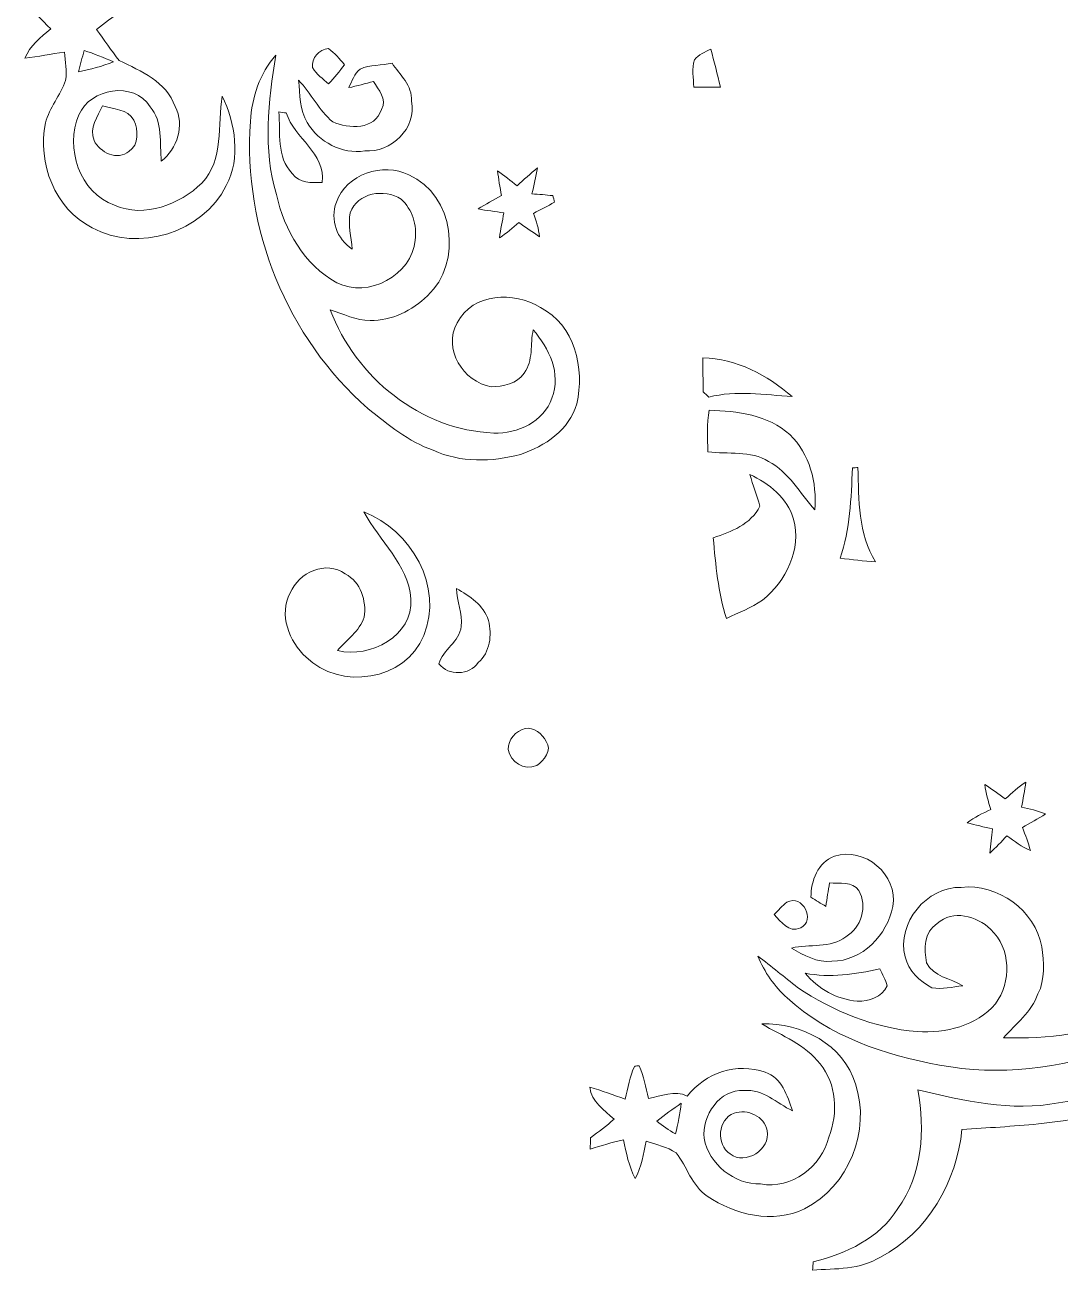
# Model space of a CAD drawing. Header units: centimetres. Extents: x -16.2 to 16.2, y -15.2 to 15.2.
# Drawn here: x -16.22 to -2.94, y -15.23 to 0.75 of the extents above; entities that cross this region are included whole.
import ezdxf

# ---------------------------------------------------------------- set-up
doc = ezdxf.new("R2010")
doc.units = ezdxf.units.CM
doc.header["$MEASUREMENT"] = 0
doc.layers.add('Layer 1', color=7, linetype='Continuous')

msp = doc.modelspace()

# ---------------------------------------------------------------- linework, layer by layer
at = {"layer": 'Layer 1', "lineweight": 9}
for points, knots in [([(-15.61324, 1.3923), (-15.49012, 1.26213), (-15.46296, 1.08115), (-15.42804, 0.91288), (-15.42804, 0.91288), (-15.2961, 0.96403), (-15.1631, 1.01165), (-15.02552, 1.04552), (-15.02552, 1.04552), (-15.0167, 1.01624), (-14.99835, 0.95733), (-14.98918, 0.92805), (-14.98918, 0.92805), (-15.09219, 0.84726), (-15.19732, 0.76894), (-15.29998, 0.68745), (-15.29998, 0.68745), (-15.2012, 0.55692), (-15.1123, 0.41758), (-15.00894, 0.29093), (-15.00894, 0.29093), (-14.7313, 0.15299), (-14.40322, 0.02), (-14.2928, -0.29997), (-14.2928, -0.29997), (-14.16333, -0.54339), (-14.26634, -0.83867), (-14.46919, -1.00341), (-14.46919, -1.00341), (-14.49035, -0.77058), (-14.44837, -0.49471), (-14.61347, -0.30209), (-14.61347, -0.30209), (-14.82126, 0.02917), (-15.38464, -0.06326), (-15.5254, -0.40828), (-15.5254, -0.40828), (-15.71202, -0.82914), (-15.51482, -1.40805), (-15.06855, -1.5675), (-15.06855, -1.5675), (-14.68262, -1.73613), (-14.23247, -1.55622), (-13.94778, -1.28246), (-13.94778, -1.28246), (-13.66485, -0.98436), (-13.74811, -0.53563), (-13.68672, -0.16557), (-13.68672, -0.16557), (-13.52304, -0.5194), (-13.44437, -0.95685), (-13.63557, -1.31492), (-13.63557, -1.31492), (-13.93543, -1.91922), (-14.76587, -2.17781), (-15.35677, -1.85714), (-15.35677, -1.85714), (-15.83761, -1.61548), (-16.06057, -1.02211), (-15.95544, -0.51129), (-15.95544, -0.51129), (-15.90464, -0.31409), (-15.76635, -0.15534), (-15.69685, 0.03375), (-15.69685, 0.03375), (-15.67286, 0.1544), (-15.70461, 0.27788), (-15.71202, 0.39888), (-15.71202, 0.39888), (-15.88171, 0.37665), (-16.04928, 0.33926), (-16.21932, 0.3188), (-16.21932, 0.3188), (-16.15617, 0.48072), (-16.01576, 0.58762), (-15.88876, 0.69733), (-15.88876, 0.69733), (-16.00306, 0.81621), (-16.129, 0.92628), (-16.21438, 1.0688), (-16.21438, 1.0688), (-16.04222, 1.05575), (-15.87959, 0.99507), (-15.71908, 0.93581), (-15.71908, 0.93581), (-15.68733, 1.08891), (-15.65558, 1.24202), (-15.61324, 1.3923), (-15.61324, 1.3923), (-15.61324, 1.3923), (-15.61324, 1.3923), (-15.61324, 1.3923)], [0, 0, 0, 0, 0.04166667, 0.04166667, 0.04166667, 0.04166667, 0.08333333, 0.08333333, 0.08333333, 0.08333333, 0.125, 0.125, 0.125, 0.125, 0.16666667, 0.16666667, 0.16666667, 0.16666667, 0.20833333, 0.20833333, 0.20833333, 0.20833333, 0.25, 0.25, 0.25, 0.25, 0.29166667, 0.29166667, 0.29166667, 0.29166667, 0.33333333, 0.33333333, 0.33333333, 0.33333333, 0.375, 0.375, 0.375, 0.375, 0.41666667, 0.41666667, 0.41666667, 0.41666667, 0.45833333, 0.45833333, 0.45833333, 0.45833333, 0.5, 0.5, 0.5, 0.5, 0.54166667, 0.54166667, 0.54166667, 0.54166667, 0.58333333, 0.58333333, 0.58333333, 0.58333333, 0.625, 0.625, 0.625, 0.625, 0.66666667, 0.66666667, 0.66666667, 0.66666667, 0.70833333, 0.70833333, 0.70833333, 0.70833333, 0.75, 0.75, 0.75, 0.75, 0.79166667, 0.79166667, 0.79166667, 0.79166667, 0.83333333, 0.83333333, 0.83333333, 0.83333333, 0.875, 0.875, 0.875, 0.875, 0.91666667, 0.91666667, 0.91666667, 0.91666667, 1, 1, 1, 1]), ([(-15.45802, 0.42005), (-15.48413, 0.32832), (-15.50917, 0.23625), (-15.53352, 0.14417), (-15.53352, 0.14417), (-15.38041, 0.17522), (-15.22942, 0.21649), (-15.08408, 0.27329), (-15.08408, 0.27329), (-15.20579, 0.32938), (-15.33137, 0.37701), (-15.45802, 0.42005)], [0, 0, 0, 0, 0.25, 0.25, 0.25, 0.25, 0.5, 0.5, 0.5, 0.5, 1, 1, 1, 1]), ([(-13.32619, -0.49083), (-13.30361, -0.18497), (-13.21012, 0.12759), (-12.99845, 0.3569), (-12.99845, 0.3569), (-13.09723, -0.23189), (-13.16708, -0.84854), (-12.99246, -1.43027), (-12.99246, -1.43027), (-12.89015, -1.88536), (-12.63615, -2.33515), (-12.21529, -2.56163), (-12.21529, -2.56163), (-11.81489, -2.76836), (-11.25044, -2.46391), (-11.21269, -2.01412), (-11.21269, -2.01412), (-11.18412, -1.82503), (-11.25009, -1.61866), (-11.39155, -1.48954), (-11.39155, -1.48954), (-11.60886, -1.34984), (-11.95247, -1.40382), (-12.04631, -1.66417), (-12.04631, -1.66417), (-12.07065, -1.81903), (-12.03643, -1.97496), (-12.0195, -2.12913), (-12.0195, -2.12913), (-12.21882, -2.00142), (-12.30701, -1.75236), (-12.2227, -1.5287), (-12.2227, -1.5287), (-12.09464, -1.16957), (-11.62544, -1.0087), (-11.29207, -1.17804), (-11.29207, -1.17804), (-10.71175, -1.42992), (-10.59886, -2.30834), (-11.05359, -2.72991), (-11.05359, -2.72991), (-11.25044, -2.9197), (-11.51326, -3.05094), (-11.79125, -3.046), (-11.79125, -3.046), (-11.97152, -3.05023), (-12.13415, -2.95921), (-12.30278, -2.90912), (-12.30278, -2.90912), (-11.97364, -3.77554), (-11.14531, -4.45464), (-10.20234, -4.49097), (-10.20234, -4.49097), (-9.8986, -4.50403), (-9.55922, -4.34493), (-9.45904, -4.04189), (-9.45904, -4.04189), (-9.33345, -3.7258), (-9.49431, -3.40407), (-9.69681, -3.16559), (-9.69681, -3.16559), (-9.73914, -3.35115), (-9.69152, -3.55964), (-9.81428, -3.72121), (-9.81428, -3.72121), (-9.90389, -3.86303), (-10.08486, -3.89266), (-10.23726, -3.89654), (-10.23726, -3.89654), (-10.59392, -3.83728), (-10.86168, -3.40759), (-10.67259, -3.07563), (-10.67259, -3.07563), (-10.46833, -2.68687), (-9.94375, -2.67099), (-9.60544, -2.87984), (-9.60544, -2.87984), (-9.16059, -3.09927), (-9.03464, -3.66794), (-9.13836, -4.11457), (-9.13836, -4.11457), (-9.23255, -4.4504), (-9.54829, -4.66031), (-9.86226, -4.76615), (-9.86226, -4.76615), (-10.22668, -4.86351), (-10.63132, -4.87338), (-10.97951, -4.71252), (-10.97951, -4.71252), (-11.29736, -4.60211), (-11.56053, -4.38268), (-11.81947, -4.17594), (-11.81947, -4.17594), (-12.85346, -3.27142), (-13.42496, -1.85925), (-13.32619, -0.49083)], [0, 0, 0, 0, 0.04, 0.04, 0.04, 0.04, 0.08, 0.08, 0.08, 0.08, 0.12, 0.12, 0.12, 0.12, 0.16, 0.16, 0.16, 0.16, 0.2, 0.2, 0.2, 0.2, 0.24, 0.24, 0.24, 0.24, 0.28, 0.28, 0.28, 0.28, 0.32, 0.32, 0.32, 0.32, 0.36, 0.36, 0.36, 0.36, 0.4, 0.4, 0.4, 0.4, 0.44, 0.44, 0.44, 0.44, 0.48, 0.48, 0.48, 0.48, 0.52, 0.52, 0.52, 0.52, 0.56, 0.56, 0.56, 0.56, 0.6, 0.6, 0.6, 0.6, 0.64, 0.64, 0.64, 0.64, 0.68, 0.68, 0.68, 0.68, 0.72, 0.72, 0.72, 0.72, 0.76, 0.76, 0.76, 0.76, 0.8, 0.8, 0.8, 0.8, 0.84, 0.84, 0.84, 0.84, 0.88, 0.88, 0.88, 0.88, 0.92, 0.92, 0.92, 0.92, 1, 1, 1, 1]), ([(-12.52855, 0.19921), (-12.54937, 0.32268), (-12.44389, 0.43345), (-12.32394, 0.44262), (-12.32394, 0.44262), (-12.24245, 0.38794), (-12.18177, 0.30927), (-12.11827, 0.23554), (-12.11827, 0.23554), (-12.18389, 0.15193), (-12.25127, 0.06974), (-12.32183, -0.00999), (-12.32183, -0.00999), (-12.3952, 0.05492), (-12.47952, 0.11242), (-12.52855, 0.19921)], [0, 0, 0, 0, 0.2, 0.2, 0.2, 0.2, 0.4, 0.4, 0.4, 0.4, 0.6, 0.6, 0.6, 0.6, 1, 1, 1, 1]), ([(-7.626, 0.29834), (-7.67186, 0.18862), (-7.63447, 0.06339), (-7.63835, -0.05303), (-7.63835, -0.05303), (-7.5237, -0.05409), (-7.41151, -0.04915), (-7.2958, -0.05021), (-7.2958, -0.05021), (-7.33567, 0.11313), (-7.37412, 0.27646), (-7.41892, 0.43804), (-7.41892, 0.43804), (-7.48983, 0.39606), (-7.57697, 0.36819), (-7.626, 0.29834), (-7.626, 0.29834), (-7.626, 0.29834), (-7.626, 0.29834), (-7.626, 0.29834)], [0, 0, 0, 0, 0.16666667, 0.16666667, 0.16666667, 0.16666667, 0.33333333, 0.33333333, 0.33333333, 0.33333333, 0.5, 0.5, 0.5, 0.5, 0.66666667, 0.66666667, 0.66666667, 0.66666667, 1, 1, 1, 1]), ([(-11.9186, 0.17945), (-11.79231, 0.24189), (-11.64132, 0.22214), (-11.50762, 0.25636), (-11.50762, 0.25636), (-11.40602, 0.10643), (-11.24585, -0.02939), (-11.26102, -0.23083), (-11.26102, -0.23083), (-11.18659, -0.57832), (-11.52243, -0.89758), (-11.85934, -0.86971), (-11.85934, -0.86971), (-12.15214, -0.91769), (-12.44671, -0.75365), (-12.59699, -0.50705), (-12.59699, -0.50705), (-12.69542, -0.34337), (-12.69189, -0.14652), (-12.70706, 0.03728), (-12.70706, 0.03728), (-12.54584, -0.12852), (-12.45024, -0.34901), (-12.27032, -0.49753), (-12.27032, -0.49753), (-12.06359, -0.58678), (-11.72352, -0.60336), (-11.6459, -0.33702), (-11.6459, -0.33702), (-11.56194, -0.20825), (-11.68577, -0.08478), (-11.74645, 0.02176), (-11.74645, 0.02176), (-11.85157, -0.00823), (-11.95705, -0.03645), (-12.06395, -0.05797), (-12.06395, -0.05797), (-12.02338, 0.02458), (-11.9941, 0.12089), (-11.9186, 0.17945)], [0, 0, 0, 0, 0.09090909, 0.09090909, 0.09090909, 0.09090909, 0.18181818, 0.18181818, 0.18181818, 0.18181818, 0.27272727, 0.27272727, 0.27272727, 0.27272727, 0.36363636, 0.36363636, 0.36363636, 0.36363636, 0.45454545, 0.45454545, 0.45454545, 0.45454545, 0.54545455, 0.54545455, 0.54545455, 0.54545455, 0.63636364, 0.63636364, 0.63636364, 0.63636364, 0.72727273, 0.72727273, 0.72727273, 0.72727273, 0.81818182, 0.81818182, 0.81818182, 0.81818182, 1, 1, 1, 1]), ([(-15.22484, -0.28974), (-15.09501, -0.3349), (-14.89675, -0.33137), (-14.82055, -0.47425), (-14.82055, -0.47425), (-14.76517, -0.60195), (-14.75141, -0.79034), (-14.8844, -0.87535), (-14.8844, -0.87535), (-15.02975, -1.00024), (-15.25941, -0.89123), (-15.33137, -0.73565), (-15.33137, -0.73565), (-15.40017, -0.57302), (-15.28234, -0.43015), (-15.22484, -0.28974)], [0, 0, 0, 0, 0.2, 0.2, 0.2, 0.2, 0.4, 0.4, 0.4, 0.4, 0.6, 0.6, 0.6, 0.6, 1, 1, 1, 1]), ([(-12.95965, -0.36735), (-12.93601, -0.37124), (-12.88909, -0.379), (-12.86546, -0.38288), (-12.86546, -0.38288), (-12.76104, -0.7092), (-12.36099, -0.89899), (-12.40332, -1.27329), (-12.40332, -1.27329), (-12.53984, -1.28034), (-12.7, -1.28705), (-12.7889, -1.15828), (-12.7889, -1.15828), (-12.99316, -0.94873), (-12.94166, -0.63476), (-12.95965, -0.36735)], [0, 0, 0, 0, 0.2, 0.2, 0.2, 0.2, 0.4, 0.4, 0.4, 0.4, 0.6, 0.6, 0.6, 0.6, 1, 1, 1, 1]), ([(-9.90424, -1.31668), (-9.81852, -1.23907), (-9.73279, -1.16216), (-9.64319, -1.08914), (-9.64319, -1.08914), (-9.66329, -1.19991), (-9.68905, -1.30998), (-9.71304, -1.4204), (-9.71304, -1.4204), (-9.62378, -1.4271), (-9.53453, -1.43486), (-9.44492, -1.44333), (-9.44492, -1.44333), (-9.43928, -1.46485), (-9.42834, -1.50753), (-9.4227, -1.52905), (-9.4227, -1.52905), (-9.51266, -1.57632), (-9.60262, -1.62395), (-9.69222, -1.67193), (-9.69222, -1.67193), (-9.65659, -1.76929), (-9.62802, -1.86913), (-9.61461, -1.97249), (-9.61461, -1.97249), (-9.70563, -1.91323), (-9.79453, -1.85079), (-9.88307, -1.7887), (-9.88307, -1.7887), (-9.96069, -1.85925), (-10.04112, -1.92769), (-10.12931, -1.98484), (-10.12931, -1.98484), (-10.11555, -1.87724), (-10.09439, -1.77106), (-10.07287, -1.66487), (-10.07287, -1.66487), (-10.18435, -1.64759), (-10.29477, -1.63453), (-10.40519, -1.61513), (-10.40519, -1.61513), (-10.30782, -1.5541), (-10.20728, -1.49765), (-10.10568, -1.44368), (-10.10568, -1.44368), (-10.12332, -1.3382), (-10.14201, -1.22813), (-10.15577, -1.12371), (-10.15577, -1.12371), (-10.06934, -1.18474), (-9.9882, -1.25212), (-9.90424, -1.31668)], [0, 0, 0, 0, 0.07142857, 0.07142857, 0.07142857, 0.07142857, 0.14285714, 0.14285714, 0.14285714, 0.14285714, 0.21428571, 0.21428571, 0.21428571, 0.21428571, 0.28571429, 0.28571429, 0.28571429, 0.28571429, 0.35714286, 0.35714286, 0.35714286, 0.35714286, 0.42857143, 0.42857143, 0.42857143, 0.42857143, 0.5, 0.5, 0.5, 0.5, 0.57142857, 0.57142857, 0.57142857, 0.57142857, 0.64285714, 0.64285714, 0.64285714, 0.64285714, 0.71428571, 0.71428571, 0.71428571, 0.71428571, 0.78571429, 0.78571429, 0.78571429, 0.78571429, 0.85714286, 0.85714286, 0.85714286, 0.85714286, 1, 1, 1, 1]), ([(-7.52158, -3.52754), (-7.51982, -3.67182), (-7.51805, -3.81682), (-7.51594, -3.96181), (-7.51594, -3.96181), (-7.49195, -3.98438), (-7.46796, -4.00768), (-7.44362, -4.03095), (-7.44362, -4.03095), (-7.09366, -3.93817), (-6.72889, -4.00167), (-6.37329, -4.0239), (-6.37329, -4.0239), (-6.69361, -3.74944), (-7.09049, -3.53142), (-7.52158, -3.52754), (-7.52158, -3.52754), (-7.52158, -3.52754), (-7.52158, -3.52754), (-7.52158, -3.52754)], [0, 0, 0, 0, 0.16666667, 0.16666667, 0.16666667, 0.16666667, 0.33333333, 0.33333333, 0.33333333, 0.33333333, 0.5, 0.5, 0.5, 0.5, 0.66666667, 0.66666667, 0.66666667, 0.66666667, 1, 1, 1, 1]), ([(-7.43832, -4.19711), (-7.47078, -4.37421), (-7.4602, -4.55412), (-7.4549, -4.73298), (-7.4549, -4.73298), (-7.19844, -4.7658), (-6.9081, -4.71181), (-6.67668, -4.85434), (-6.67668, -4.85434), (-6.41844, -4.99827), (-6.27239, -5.2611), (-6.08366, -5.47735), (-6.08366, -5.47735), (-6.05579, -5.12844), (-6.14751, -4.76014), (-6.40504, -4.51144), (-6.40504, -4.51144), (-6.68126, -4.25602), (-7.07955, -4.21087), (-7.43832, -4.19711), (-7.43832, -4.19711), (-7.43832, -4.19711), (-7.43832, -4.19711), (-7.43832, -4.19711)], [0, 0, 0, 0, 0.14285714, 0.14285714, 0.14285714, 0.14285714, 0.28571429, 0.28571429, 0.28571429, 0.28571429, 0.42857143, 0.42857143, 0.42857143, 0.42857143, 0.57142857, 0.57142857, 0.57142857, 0.57142857, 0.71428571, 0.71428571, 0.71428571, 0.71428571, 1, 1, 1, 1]), ([(-5.60212, -4.93688), (-5.61729, -5.32742), (-5.62928, -5.72535), (-5.7584, -6.09894), (-5.7584, -6.09894), (-5.60741, -6.11694), (-5.45607, -6.13211), (-5.30402, -6.1441), (-5.30402, -6.1441), (-5.53015, -5.78215), (-5.51921, -5.34682), (-5.53015, -4.93512), (-5.53015, -4.93512), (-5.54814, -4.93547), (-5.58412, -4.93618), (-5.60212, -4.93688), (-5.60212, -4.93688), (-5.60212, -4.93688), (-5.60212, -4.93688), (-5.60212, -4.93688)], [0, 0, 0, 0, 0.16666667, 0.16666667, 0.16666667, 0.16666667, 0.33333333, 0.33333333, 0.33333333, 0.33333333, 0.5, 0.5, 0.5, 0.5, 0.66666667, 0.66666667, 0.66666667, 0.66666667, 1, 1, 1, 1]), ([(-6.91762, -5.0219), (-6.87705, -5.15843), (-6.83014, -5.29179), (-6.78745, -5.42796), (-6.78745, -5.42796), (-6.9081, -5.66609), (-7.15187, -5.75816), (-7.38752, -5.83471), (-7.38752, -5.83471), (-7.35719, -6.18291), (-7.32402, -6.53463), (-7.21854, -6.87012), (-7.21854, -6.87012), (-7.0612, -6.79921), (-6.90069, -6.73218), (-6.75711, -6.63517), (-6.75711, -6.63517), (-6.45196, -6.3981), (-6.25017, -5.98147), (-6.35777, -5.59447), (-6.35777, -5.59447), (-6.43326, -5.32389), (-6.67385, -5.13797), (-6.91762, -5.0219), (-6.91762, -5.0219), (-6.91762, -5.0219), (-6.91762, -5.0219), (-6.91762, -5.0219)], [0, 0, 0, 0, 0.125, 0.125, 0.125, 0.125, 0.25, 0.25, 0.25, 0.25, 0.375, 0.375, 0.375, 0.375, 0.5, 0.5, 0.5, 0.5, 0.625, 0.625, 0.625, 0.625, 0.75, 0.75, 0.75, 0.75, 1, 1, 1, 1]), ([(-11.86851, -5.50416), (-11.26702, -5.731), (-10.84157, -6.4676), (-11.10157, -7.08884), (-11.10157, -7.08884), (-11.33299, -7.67763), (-12.18283, -7.79545), (-12.61216, -7.36718), (-12.61216, -7.36718), (-12.82947, -7.17033), (-12.966, -6.8172), (-12.8143, -6.54345), (-12.8143, -6.54345), (-12.71165, -6.28168), (-12.3504, -6.11799), (-12.1084, -6.29932), (-12.1084, -6.29932), (-11.90943, -6.40092), (-11.8357, -6.64716), (-11.86533, -6.85636), (-11.86533, -6.85636), (-11.92707, -7.03628), (-12.09111, -7.14317), (-12.20788, -7.28357), (-12.20788, -7.28357), (-11.78702, -7.38447), (-11.23527, -7.09589), (-11.26667, -6.61859), (-11.26667, -6.61859), (-11.3023, -6.17056), (-11.67236, -5.87916), (-11.86851, -5.50416)], [0, 0, 0, 0, 0.11111111, 0.11111111, 0.11111111, 0.11111111, 0.22222222, 0.22222222, 0.22222222, 0.22222222, 0.33333333, 0.33333333, 0.33333333, 0.33333333, 0.44444444, 0.44444444, 0.44444444, 0.44444444, 0.55555556, 0.55555556, 0.55555556, 0.55555556, 0.66666667, 0.66666667, 0.66666667, 0.66666667, 0.77777778, 0.77777778, 0.77777778, 0.77777778, 1, 1, 1, 1]), ([(-10.68282, -6.4863), (-10.51525, -6.58613), (-10.33181, -6.69584), (-10.27148, -6.89728), (-10.27148, -6.89728), (-10.22315, -7.08284), (-10.25173, -7.30439), (-10.40236, -7.43774), (-10.40236, -7.43774), (-10.51737, -7.60072), (-10.78407, -7.61342), (-10.90613, -7.45291), (-10.90613, -7.45291), (-10.85886, -7.26981), (-10.6426, -7.16998), (-10.62038, -6.97313), (-10.62038, -6.97313), (-10.60697, -6.80909), (-10.6733, -6.64857), (-10.68282, -6.4863)], [0, 0, 0, 0, 0.16666667, 0.16666667, 0.16666667, 0.16666667, 0.33333333, 0.33333333, 0.33333333, 0.33333333, 0.5, 0.5, 0.5, 0.5, 0.66666667, 0.66666667, 0.66666667, 0.66666667, 1, 1, 1, 1]), ([(-9.80264, -8.2844), (-9.68728, -8.2583), (-9.58357, -8.35602), (-9.52924, -8.44844), (-9.52924, -8.44844), (-9.45374, -8.56274), (-9.55464, -8.69645), (-9.65236, -8.75783), (-9.65236, -8.75783), (-9.81675, -8.83296), (-9.99102, -8.71197), (-10.0203, -8.55216), (-10.0203, -8.55216), (-10.0203, -8.42657), (-9.92188, -8.31474), (-9.80264, -8.2844)], [0, 0, 0, 0, 0.2, 0.2, 0.2, 0.2, 0.4, 0.4, 0.4, 0.4, 0.6, 0.6, 0.6, 0.6, 1, 1, 1, 1]), ([(-3.63997, -9.18751), (-3.55636, -9.10955), (-3.47063, -9.0337), (-3.37503, -8.97091), (-3.37503, -8.97091), (-3.38985, -9.07851), (-3.41172, -9.18539), (-3.43218, -9.29264), (-3.43218, -9.29264), (-3.32811, -9.31593), (-3.22334, -9.3378), (-3.1242, -9.37907), (-3.1242, -9.37907), (-3.22016, -9.44222), (-3.31964, -9.49972), (-3.42124, -9.55298), (-3.42124, -9.55298), (-3.38173, -9.65071), (-3.34575, -9.74949), (-3.31612, -9.85109), (-3.31612, -9.85109), (-3.42618, -9.80204), (-3.52425, -9.73291), (-3.61845, -9.65918), (-3.61845, -9.65918), (-3.689, -9.73607), (-3.76097, -9.81123), (-3.83752, -9.88213), (-3.83752, -9.88213), (-3.82941, -9.77417), (-3.81494, -9.67751), (-3.80295, -9.5731), (-3.80295, -9.5731), (-3.91337, -9.54594), (-4.02202, -9.5237), (-4.13033, -9.49267), (-4.13033, -9.49267), (-4.03543, -9.42493), (-3.93101, -9.37237), (-3.82553, -9.32263), (-3.82553, -9.32263), (-3.85904, -9.21821), (-3.88903, -9.11201), (-3.90243, -9.00301), (-3.90243, -9.00301), (-3.81353, -9.06193), (-3.72675, -9.12437), (-3.63997, -9.18751)], [0, 0, 0, 0, 0.07692308, 0.07692308, 0.07692308, 0.07692308, 0.15384615, 0.15384615, 0.15384615, 0.15384615, 0.23076923, 0.23076923, 0.23076923, 0.23076923, 0.30769231, 0.30769231, 0.30769231, 0.30769231, 0.38461538, 0.38461538, 0.38461538, 0.38461538, 0.46153846, 0.46153846, 0.46153846, 0.46153846, 0.53846154, 0.53846154, 0.53846154, 0.53846154, 0.61538462, 0.61538462, 0.61538462, 0.61538462, 0.69230769, 0.69230769, 0.69230769, 0.69230769, 0.76923077, 0.76923077, 0.76923077, 0.76923077, 0.84615385, 0.84615385, 0.84615385, 0.84615385, 1, 1, 1, 1]), ([(-2.68605, -10.2148), (-2.4945, -9.84262), (-2.04717, -9.60979), (-1.63478, -9.72515), (-1.63478, -9.72515), (-1.28941, -9.79923), (-0.95356, -10.03736), (-0.85267, -10.38943), (-0.85267, -10.38943), (-0.75812, -10.79936), (-0.84138, -11.25373), (-1.10561, -11.58534), (-1.10561, -11.58534), (-1.38007, -11.95823), (-1.77589, -12.22705), (-2.20628, -12.38827), (-2.20628, -12.38827), (-2.93088, -12.64721), (-3.72252, -12.7481), (-4.48275, -12.60381), (-4.48275, -12.60381), (-5.1869, -12.47329), (-5.90268, -12.23587), (-6.4382, -11.74127), (-6.4382, -11.74127), (-6.60365, -11.59593), (-6.72995, -11.4086), (-6.81426, -11.20646), (-6.81426, -11.20646), (-6.63858, -11.3317), (-6.47771, -11.47634), (-6.3052, -11.60651), (-6.3052, -11.60651), (-5.84906, -11.91484), (-5.3213, -12.12792), (-4.76956, -12.17378), (-4.76956, -12.17378), (-4.40514, -12.19353), (-4.01285, -12.10604), (-3.76591, -11.81677), (-3.76591, -11.81677), (-3.55953, -11.53772), (-3.56447, -11.10451), (-3.82835, -10.86039), (-3.82835, -10.86039), (-4.00439, -10.6907), (-4.31554, -10.60039), (-4.51344, -10.78807), (-4.51344, -10.78807), (-4.69019, -10.89425), (-4.67995, -11.11368), (-4.65209, -11.29219), (-4.65209, -11.29219), (-4.56072, -11.46716), (-4.34411, -11.49151), (-4.18677, -11.58429), (-4.18677, -11.58429), (-4.318, -11.59804), (-4.451, -11.6372), (-4.58188, -11.6111), (-4.58188, -11.6111), (-4.73605, -11.52678), (-4.88739, -11.39343), (-4.92443, -11.21387), (-4.92443, -11.21387), (-5.03697, -10.78136), (-4.64715, -10.30935), (-4.20441, -10.3224), (-4.20441, -10.3224), (-3.7398, -10.26807), (-3.25367, -10.62226), (-3.17148, -11.08369), (-3.17148, -11.08369), (-3.14502, -11.28407), (-3.12562, -11.50385), (-3.22087, -11.69083), (-3.22087, -11.69083), (-3.30694, -11.9226), (-3.5052, -12.07429), (-3.6629, -12.25421), (-3.6629, -12.25421), (-3.10163, -12.26585), (-2.49979, -12.21893), (-2.01684, -11.9039), (-2.01684, -11.9039), (-1.67676, -11.66437), (-1.31904, -11.39273), (-1.17229, -10.98703), (-1.17229, -10.98703), (-1.08268, -10.69246), (-1.13595, -10.2783), (-1.45133, -10.14001), (-1.45133, -10.14001), (-1.65524, -10.00666), (-1.91135, -10.04406), (-2.13502, -10.10121), (-2.13502, -10.10121), (-1.92229, -10.2081), (-1.6436, -10.3478), (-1.69792, -10.63884), (-1.69792, -10.63884), (-1.68593, -11.02796), (-2.20204, -11.24985), (-2.51037, -11.0583), (-2.51037, -11.0583), (-2.80071, -10.89884), (-2.87303, -10.47868), (-2.68605, -10.2148)], [0, 0, 0, 0, 0.03571429, 0.03571429, 0.03571429, 0.03571429, 0.07142857, 0.07142857, 0.07142857, 0.07142857, 0.10714286, 0.10714286, 0.10714286, 0.10714286, 0.14285714, 0.14285714, 0.14285714, 0.14285714, 0.17857143, 0.17857143, 0.17857143, 0.17857143, 0.21428571, 0.21428571, 0.21428571, 0.21428571, 0.25, 0.25, 0.25, 0.25, 0.28571429, 0.28571429, 0.28571429, 0.28571429, 0.32142857, 0.32142857, 0.32142857, 0.32142857, 0.35714286, 0.35714286, 0.35714286, 0.35714286, 0.39285714, 0.39285714, 0.39285714, 0.39285714, 0.42857143, 0.42857143, 0.42857143, 0.42857143, 0.46428571, 0.46428571, 0.46428571, 0.46428571, 0.5, 0.5, 0.5, 0.5, 0.53571429, 0.53571429, 0.53571429, 0.53571429, 0.57142857, 0.57142857, 0.57142857, 0.57142857, 0.60714286, 0.60714286, 0.60714286, 0.60714286, 0.64285714, 0.64285714, 0.64285714, 0.64285714, 0.67857143, 0.67857143, 0.67857143, 0.67857143, 0.71428571, 0.71428571, 0.71428571, 0.71428571, 0.75, 0.75, 0.75, 0.75, 0.78571429, 0.78571429, 0.78571429, 0.78571429, 0.82142857, 0.82142857, 0.82142857, 0.82142857, 0.85714286, 0.85714286, 0.85714286, 0.85714286, 0.89285714, 0.89285714, 0.89285714, 0.89285714, 0.92857143, 0.92857143, 0.92857143, 0.92857143, 1, 1, 1, 1]), ([(-5.83354, -9.92305), (-5.44795, -9.79253), (-5.01298, -10.16153), (-5.08353, -10.56688), (-5.08353, -10.56688), (-5.15091, -10.932), (-5.47723, -11.27031), (-5.86423, -11.27067), (-5.86423, -11.27067), (-6.05508, -11.28866), (-6.22618, -11.19799), (-6.38105, -11.10098), (-6.38105, -11.10098), (-6.15351, -11.0456), (-5.88328, -11.10768), (-5.68537, -10.95634), (-5.68537, -10.95634), (-5.49134, -10.84663), (-5.40244, -10.55806), (-5.52027, -10.36438), (-5.52027, -10.36438), (-5.60106, -10.23879), (-5.76827, -10.28007), (-5.89598, -10.2656), (-5.89598, -10.2656), (-5.91115, -10.3665), (-5.92738, -10.46457), (-5.94184, -10.56758), (-5.94184, -10.56758), (-6.00569, -10.52807), (-6.0699, -10.48891), (-6.13375, -10.45011), (-6.13375, -10.45011), (-6.13446, -10.24197), (-6.04485, -9.99749), (-5.83354, -9.92305)], [0, 0, 0, 0, 0.1, 0.1, 0.1, 0.1, 0.2, 0.2, 0.2, 0.2, 0.3, 0.3, 0.3, 0.3, 0.4, 0.4, 0.4, 0.4, 0.5, 0.5, 0.5, 0.5, 0.6, 0.6, 0.6, 0.6, 0.7, 0.7, 0.7, 0.7, 0.8, 0.8, 0.8, 0.8, 1, 1, 1, 1]), ([(-6.44137, -10.51431), (-6.23888, -10.40424), (-6.06884, -10.74856), (-6.26428, -10.8424), (-6.26428, -10.8424), (-6.4262, -10.91189), (-6.51264, -10.76231), (-6.60577, -10.672), (-6.60577, -10.672), (-6.5532, -10.61697), (-6.50417, -10.5577), (-6.44137, -10.51431)], [0, 0, 0, 0, 0.25, 0.25, 0.25, 0.25, 0.5, 0.5, 0.5, 0.5, 1, 1, 1, 1]), ([(0.35383, -11.91484), (0.86218, -11.63615), (1.36877, -11.29183), (1.96955, -11.27525), (1.96955, -11.27525), (2.57951, -11.22869), (3.18064, -11.5483), (3.52319, -12.04572), (3.52319, -12.04572), (3.87173, -12.61263), (3.68229, -13.41203), (3.12737, -13.77186), (3.12737, -13.77186), (2.79364, -13.97647), (2.36396, -14.10136), (1.98825, -13.93731), (1.98825, -13.93731), (1.46296, -13.75493), (1.15358, -13.0716), (1.44391, -12.57912), (1.44391, -12.57912), (1.54128, -12.30924), (1.81151, -12.1452), (2.09514, -12.14873), (2.09514, -12.14873), (1.92334, -12.36745), (1.69015, -12.58653), (1.72085, -12.89344), (1.72085, -12.89344), (1.69262, -13.32595), (2.1664, -13.66003), (2.56928, -13.53338), (2.56928, -13.53338), (2.93299, -13.46918), (3.20357, -13.11675), (3.19757, -12.75198), (3.19757, -12.75198), (3.2325, -12.47681), (3.06387, -12.23551), (2.89771, -12.03655), (2.89771, -12.03655), (2.58797, -11.66578), (2.04575, -11.59416), (1.59914, -11.71164), (1.59914, -11.71164), (1.04669, -11.83511), (0.54363, -12.09828), (0.03492, -12.33606), (0.03492, -12.33606), (-0.98602, -12.84123), (-2.07681, -13.23811), (-3.21557, -13.35841), (-3.21557, -13.35841), (-3.54189, -13.3898), (-3.86892, -13.40956), (-4.19594, -13.42967), (-4.19594, -13.42967), (-4.26368, -14.09924), (-4.63268, -14.75258), (-5.24122, -15.06726), (-5.24122, -15.06726), (-5.50157, -15.22883), (-5.81837, -15.21719), (-6.11223, -15.23483), (-6.11223, -15.23483), (-6.11012, -15.20802), (-6.10588, -15.15475), (-6.10377, -15.12794), (-6.10377, -15.12794), (-5.68643, -15.02387), (-5.24934, -14.82737), (-5.02039, -14.4439), (-5.02039, -14.4439), (-4.6983, -14.00999), (-4.67043, -13.43708), (-4.76215, -12.92308), (-4.76215, -12.92308), (-4.17372, -13.0596), (-3.56059, -13.20495), (-2.95522, -13.08818), (-2.95522, -13.08818), (-1.79141, -12.90473), (-0.68792, -12.45283), (0.35383, -11.91484)], [0, 0, 0, 0, 0.04545455, 0.04545455, 0.04545455, 0.04545455, 0.09090909, 0.09090909, 0.09090909, 0.09090909, 0.13636364, 0.13636364, 0.13636364, 0.13636364, 0.18181818, 0.18181818, 0.18181818, 0.18181818, 0.22727273, 0.22727273, 0.22727273, 0.22727273, 0.27272727, 0.27272727, 0.27272727, 0.27272727, 0.31818182, 0.31818182, 0.31818182, 0.31818182, 0.36363636, 0.36363636, 0.36363636, 0.36363636, 0.40909091, 0.40909091, 0.40909091, 0.40909091, 0.45454545, 0.45454545, 0.45454545, 0.45454545, 0.5, 0.5, 0.5, 0.5, 0.54545455, 0.54545455, 0.54545455, 0.54545455, 0.59090909, 0.59090909, 0.59090909, 0.59090909, 0.63636364, 0.63636364, 0.63636364, 0.63636364, 0.68181818, 0.68181818, 0.68181818, 0.68181818, 0.72727273, 0.72727273, 0.72727273, 0.72727273, 0.77272727, 0.77272727, 0.77272727, 0.77272727, 0.81818182, 0.81818182, 0.81818182, 0.81818182, 0.86363636, 0.86363636, 0.86363636, 0.86363636, 0.90909091, 0.90909091, 0.90909091, 0.90909091, 1, 1, 1, 1]), ([(-6.20713, -11.42342), (-5.88716, -11.48974), (-5.56507, -11.43753), (-5.2504, -11.36768), (-5.2504, -11.36768), (-5.21441, -11.43824), (-5.1749, -11.50879), (-5.15726, -11.58746), (-5.15726, -11.58746), (-5.22076, -11.73175), (-5.39221, -11.78537), (-5.53862, -11.78431), (-5.53862, -11.78431), (-5.79791, -11.76032), (-6.04415, -11.62591), (-6.20713, -11.42342)], [0, 0, 0, 0, 0.2, 0.2, 0.2, 0.2, 0.4, 0.4, 0.4, 0.4, 0.6, 0.6, 0.6, 0.6, 1, 1, 1, 1]), ([(-6.76311, -12.07606), (-6.26357, -12.05419), (-5.70619, -12.34205), (-5.56296, -12.84582), (-5.56296, -12.84582), (-5.36046, -13.44237), (-5.6508, -14.16344), (-6.21454, -14.44849), (-6.21454, -14.44849), (-6.6227, -14.64146), (-7.1046, -14.52786), (-7.46549, -14.28621), (-7.46549, -14.28621), (-7.66128, -14.15216), (-7.72478, -13.90909), (-7.86342, -13.72776), (-7.86342, -13.72776), (-7.9809, -13.6565), (-8.11601, -13.62193), (-8.24583, -13.5803), (-8.24583, -13.5803), (-8.28252, -13.74223), (-8.30545, -13.91156), (-8.39012, -14.05761), (-8.39012, -14.05761), (-8.4702, -13.90274), (-8.50407, -13.73023), (-8.5404, -13.56196), (-8.5404, -13.56196), (-8.68504, -13.59265), (-8.82474, -13.64098), (-8.96691, -13.6812), (-8.96691, -13.6812), (-8.96515, -13.63322), (-8.96303, -13.58559), (-8.96091, -13.53868), (-8.96091, -13.53868), (-8.86002, -13.45824), (-8.7563, -13.38275), (-8.65929, -13.29808), (-8.65929, -13.29808), (-8.78452, -13.17955), (-8.95033, -13.07371), (-8.97114, -12.88674), (-8.97114, -12.88674), (-8.81698, -12.93119), (-8.66705, -12.98728), (-8.51571, -13.04055), (-8.51571, -13.04055), (-8.47937, -12.89803), (-8.46314, -12.7481), (-8.3947, -12.61616), (-8.3947, -12.61616), (-8.38095, -12.61546), (-8.35308, -12.61334), (-8.33932, -12.61263), (-8.33932, -12.61263), (-8.27441, -12.74351), (-8.25677, -12.89062), (-8.21937, -13.03138), (-8.21937, -13.03138), (-8.05674, -13.0021), (-7.88141, -12.92061), (-7.71984, -13.0021), (-7.71984, -13.0021), (-7.48807, -12.70224), (-7.0859, -12.56536), (-6.72183, -12.69624), (-6.72183, -12.69624), (-6.50629, -12.76151), (-6.43644, -12.99787), (-6.37082, -13.19013), (-6.37082, -13.19013), (-6.57331, -13.09312), (-6.75111, -12.90932), (-6.991, -12.92943), (-6.991, -12.92943), (-7.30497, -12.90826), (-7.53499, -13.25469), (-7.50394, -13.54291), (-7.50394, -13.54291), (-7.4415, -13.87558), (-7.11906, -14.13734), (-6.77934, -14.12817), (-6.77934, -14.12817), (-6.37893, -14.20613), (-5.9997, -13.90309), (-5.90268, -13.52774), (-5.90268, -13.52774), (-5.78415, -13.22118), (-5.80249, -12.84688), (-6.01592, -12.58759), (-6.01592, -12.58759), (-6.20537, -12.34029), (-6.50311, -12.22952), (-6.76311, -12.07606), (-6.76311, -12.07606), (-6.76311, -12.07606), (-6.76311, -12.07606), (-6.76311, -12.07606)], [0, 0, 0, 0, 0.03846154, 0.03846154, 0.03846154, 0.03846154, 0.07692308, 0.07692308, 0.07692308, 0.07692308, 0.11538462, 0.11538462, 0.11538462, 0.11538462, 0.15384615, 0.15384615, 0.15384615, 0.15384615, 0.19230769, 0.19230769, 0.19230769, 0.19230769, 0.23076923, 0.23076923, 0.23076923, 0.23076923, 0.26923077, 0.26923077, 0.26923077, 0.26923077, 0.30769231, 0.30769231, 0.30769231, 0.30769231, 0.34615385, 0.34615385, 0.34615385, 0.34615385, 0.38461538, 0.38461538, 0.38461538, 0.38461538, 0.42307692, 0.42307692, 0.42307692, 0.42307692, 0.46153846, 0.46153846, 0.46153846, 0.46153846, 0.5, 0.5, 0.5, 0.5, 0.53846154, 0.53846154, 0.53846154, 0.53846154, 0.57692308, 0.57692308, 0.57692308, 0.57692308, 0.61538462, 0.61538462, 0.61538462, 0.61538462, 0.65384615, 0.65384615, 0.65384615, 0.65384615, 0.69230769, 0.69230769, 0.69230769, 0.69230769, 0.73076923, 0.73076923, 0.73076923, 0.73076923, 0.76923077, 0.76923077, 0.76923077, 0.76923077, 0.80769231, 0.80769231, 0.80769231, 0.80769231, 0.84615385, 0.84615385, 0.84615385, 0.84615385, 0.88461538, 0.88461538, 0.88461538, 0.88461538, 0.92307692, 0.92307692, 0.92307692, 0.92307692, 1, 1, 1, 1]), ([(-8.11284, -13.32207), (-8.03593, -13.38134), (-7.95585, -13.43708), (-7.87259, -13.48752), (-7.87259, -13.48752), (-7.83767, -13.35841), (-7.81368, -13.2247), (-7.7978, -13.09241), (-7.7978, -13.09241), (-7.90434, -13.16685), (-8.00982, -13.24305), (-8.11284, -13.32207)], [0, 0, 0, 0, 0.25, 0.25, 0.25, 0.25, 0.5, 0.5, 0.5, 0.5, 1, 1, 1, 1]), ([(-7.11977, -13.22259), (-6.94832, -13.16014), (-6.72995, -13.26104), (-6.69643, -13.44448), (-6.69643, -13.44448), (-6.64951, -13.68473), (-6.97442, -13.89498), (-7.17021, -13.74399), (-7.17021, -13.74399), (-7.34978, -13.62475), (-7.33249, -13.29385), (-7.11977, -13.22259)], [0, 0, 0, 0, 0.25, 0.25, 0.25, 0.25, 0.5, 0.5, 0.5, 0.5, 1, 1, 1, 1])]:
    msp.add_open_spline(points, degree=3, knots=knots, dxfattribs=at)

doc.saveas('drawing.dxf')
